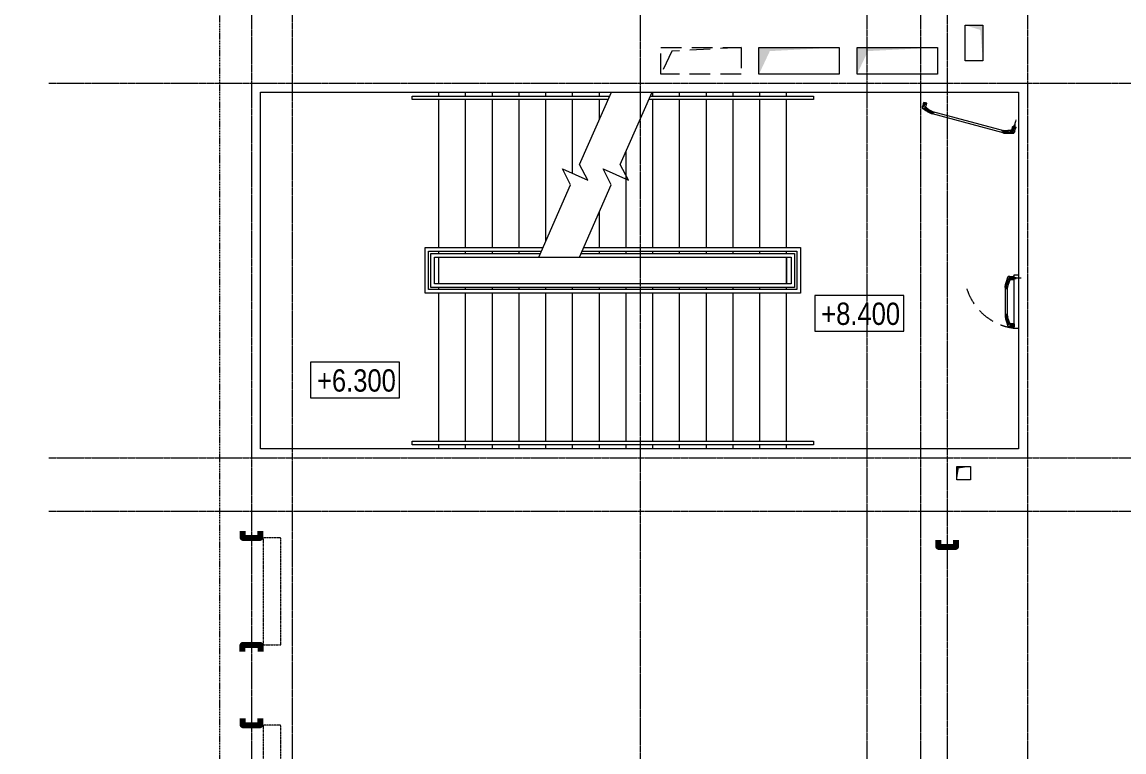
# Model space of a CAD drawing. Header units: millimetres. Extents: x -231292 to 573618, y -153144 to 564035.
# Drawn here: x -178748 to -166393, y 206795 to 214980 of the extents above; entities that cross this region are included whole.
import ezdxf
from ezdxf.enums import TextEntityAlignment as Align

# ---------------------------------------------------------------- set-up
doc = ezdxf.new("R2010")
doc.units = ezdxf.units.MM
for name, pattern in [('CENTER2', [28.575, 19.05, -3.175, 3.175, -3.175]), ('CENTERLINE', [30, 12, -1.5, 3, -1.5, 12]), ('DASHED', [19.05, 12.7, -6.35]), ('HIDDEN', [9.525, 6.35, -3.175]), ('HIDDEN2', [4.7625, 3.175, -1.5875])]:
    doc.linetypes.add(name, pattern=pattern)
doc.layers.get('0').update_dxf_attribs({"color": 250})
for name, color, linetype, lineweight in [('АР_Двери_внутренние_антипаника', 250, 'Continuous', 0), ('АР_Отметка', 7, 'Continuous', 13), ('АР_Отопительные приборы', 250, 'HIDDEN2', 0), ('АР_Ф_ЛК', 250, 'Continuous', 5), ('ВК_Шахты', 5, 'Continuous', 9), ('КМ_Фахверки', 250, 'Continuous', 80), ('ОВ_Классы', 250, 'Continuous', 0), ('ОВ_Шахты', 250, 'Continuous', 5), ('РД_Оси_100', 250, 'Continuous', 0), ('СС_Отверстия', 250, 'Continuous', 9)]:
    doc.layers.add(name, color=color, linetype=linetype, lineweight=lineweight)
doc.layers.add('АР_Делит', color=250, linetype='Continuous', lineweight=0, plot=False)
doc.styles.add('Arial_Narrow_08', font='ARIALN.TTF', dxfattribs={"width": 0.8})
doc.styles.add('style1', font='ARIALN.TTF')

# ---------------------------------------------------------------- blocks, each defined once
blk = doc.blocks.new('СОШ_2200_АР_ОСИ_М100_28.05.24')
at = {"layer": 'АР_Делит', "color": 5, "linetype": 'DASHED'}
blk.add_lwpolyline([(45245, 26755), (45245, 68320), (20455, 68320), (20455, 26755)], dxfattribs=at)
at = {"layer": 'РД_Оси_100', "linetype": 'CENTER2'}
for p, q in [((49960, -6155), (49960, 139938.679)), ((43327.994, 59100), (69455, 59100)), ((43327.994, 59100), (71363.995, 59100))]:
    blk.add_line(p, q, dxfattribs=at)
for points in [[(45530, 139938.679), (45600, 139538.679), (45600, -6163.457)], [(46060, -6163.105), (46060, 139538.679), (46130, 139938.679)], [(52500, 139938.679), (52500, -5755), (52358.276, -6155)], [(53100, 139938.679), (53100, -5755), (52949.266, -6155)], [(54300, 139938.679), (54300, -6155)], [(53400, 70753.904), (53400, -5755), (53550, -6155)], [(43327.994, 54900), (71363.995, 54900)], [(43327.994, 54300), (71363.995, 54300)]]:
    blk.add_lwpolyline(points, dxfattribs=at)
blk = doc.blocks.new('otv')
at = {"linetype": 'Continuous'}
blk.add_lwpolyline([(0, -1), (0, 0), (1, 0), (1, -1)], close=True, dxfattribs=at)
blk.add_solid([(0, -1), (0, 0), (0.135, -0.137), (1, 0)], dxfattribs=at)
blk = doc.blocks.new('Отметка_план')
at = {"color": 7}
blk.add_lwpolyline([(0, 0), (10, 0), (10, 4), (0, 4)], close=True, dxfattribs=at)
at = {"style": 'Arial_Narrow_08', "width": 0.8}
blk.add_attdef('OTMG', text='', height=2.5, dxfattribs=at).set_placement((9.06, 0.7), align=Align.RIGHT)
blk = doc.blocks.new('ЛК_4000х8500_2эт')
at = {"color": 5}
for points in [[(6300, 3915), (2100, 3915), (2100, 3955), (6600, 3955), (6600, 3915), (6300, 3915)], [(3929, 45), (2100, 45), (2100, 85), (3946, 85)], [(4401, 85), (6600, 85), (6600, 45), (4383, 45)]]:
    blk.add_lwpolyline(points, dxfattribs=at)
at = {"layer": 'АР_Делит'}
blk.add_lwpolyline([(-200, 4000), (8300, 4000), (8300, 0), (-200, 0)], close=True, dxfattribs=at)
at = {"layer": 'АР_Ф_ЛК', "color": 5}
for p, q in [((2400, 4000), (2400, 3955)), ((2700, 4000), (2700, 3955)), ((3000, 4000), (3000, 3955)), ((3300, 4000), (3300, 3955)), ((3600, 4000), (3600, 3955)), ((3900, 4000), (3900, 3955)), ((4200, 4000), (4200, 3955)), ((4500, 4000), (4500, 3955)), ((4800, 4000), (4800, 3955)), ((5100, 4000), (5100, 3955)), ((5400, 4000), (5400, 3955)), ((5700, 4000), (5700, 3955)), ((6000, 4000), (6000, 3955)), ((6300, 4000), (6300, 3955)), ((2400, 3915), (2400, 2255)), ((2700, 3915), (2700, 2255)), ((3000, 3915), (3000, 2255)), ((3300, 3915), (3300, 2255)), ((3600, 3915), (3600, 2255)), ((3900, 3915), (3900, 2255)), ((4200, 3915), (4200, 2255)), ((4500, 3915), (4500, 2255)), ((4800, 3915), (4800, 2255)), ((5100, 3915), (5100, 2255)), ((5400, 3915), (5400, 2255)), ((5700, 3915), (5700, 2255)), ((6000, 3915), (6000, 2255)), ((6300, 3915), (6300, 2255)), ((2400, 2215), (2400, 2190)), ((2400, 2150), (2400, 1850)), ((2700, 2215), (2700, 2190)), ((3000, 2215), (3000, 2190)), ((3300, 2215), (3300, 2190)), ((3600, 2215), (3600, 2190)), ((3900, 2215), (3900, 2190)), ((4200, 2215), (4200, 2190)), ((4500, 2215), (4500, 2190)), ((4800, 2215), (4800, 2190)), ((5100, 2215), (5100, 2190)), ((5400, 2215), (5400, 2190)), ((5700, 2215), (5700, 2190)), ((6000, 2215), (6000, 2190)), ((6300, 2215), (6300, 2190)), ((6300, 2150), (6300, 1850)), ((2400, 1810), (2400, 1785)), ((2400, 1745), (2400, 85)), ((2700, 1810), (2700, 1785)), ((2700, 1745), (2700, 85)), ((3000, 1810), (3000, 1785)), ((3000, 1745), (3000, 85)), ((3300, 1810), (3300, 1785)), ((3300, 1745), (3300, 85)), ((3600, 1810), (3600, 1785)), ((3600, 1745), (3600, 85)), ((3900, 1810), (3900, 1785)), ((3900, 1745), (3900, 85)), ((4200, 1810), (4200, 1785)), ((4200, 1745), (4200, 661)), ((4500, 1810), (4500, 1785)), ((4500, 1745), (4500, 1341)), ((5400, 1810), (5400, 1785)), ((5400, 1745), (5400, 85)), ((5700, 1810), (5700, 1785)), ((5700, 1745), (5700, 85)), ((6000, 1810), (6000, 1785)), ((6000, 1745), (6000, 85)), ((6300, 1810), (6300, 1785)), ((6300, 1745), (6300, 85)), ((5100, 1671), (5100, 85)), ((4800, 912), (4800, 85)), ((4500, 309), (4500, 85)), ((2400, 45), (2400, 0)), ((2700, 45), (2700, 0)), ((3000, 45), (3000, 0)), ((3300, 45), (3300, 0)), ((3600, 45), (3600, 0)), ((3900, 45), (3900, 0)), ((4500, 45), (4500, 0)), ((4800, 45), (4800, 0)), ((5100, 45), (5100, 0)), ((5400, 45), (5400, 0)), ((5700, 45), (5700, 0)), ((6000, 45), (6000, 0)), ((6300, 45), (6300, 0))]:
    blk.add_line(p, q, dxfattribs=at)
at = {"layer": 'АР_Ф_ЛК'}
for points in [[(6300, 3085, 0, 150, 0), (5834, 3085, 0, 0, 0), (2400, 3085, 0, 0, 0)], [(2400, 915, 0, 150, 0), (2866, 915, 0, 0, 0), (4200, 915, 0, 0, 0)], [(4922, 915, 0, 150, 0), (5388, 915, 0, 0, 0), (6300, 915, 0, 0, 0)]]:
    blk.add_lwpolyline(points, format="xyseb", dxfattribs=at)
at = {"layer": 'АР_Ф_ЛК', "color": 5}
for points in [[(4678, 1745), (2245, 1745), (2245, 2255), (6455, 2255), (6455, 1745), (5133, 1745)], [(4696, 1785), (2285, 1785), (2285, 2215), (6415, 2215), (6415, 1785), (5150, 1785)], [(4707, 1810), (2310, 1810), (2310, 2190), (6390, 2190), (6390, 1810), (5161, 1810)]]:
    blk.add_lwpolyline(points, dxfattribs=at)
for points in [[(2350, 2150), (6350, 2150), (6350, 1850), (2350, 1850)], [(2400, 2150), (6300, 2150), (6300, 1850), (2400, 1850)]]:
    blk.add_lwpolyline(points, close=True, dxfattribs=at)
at = {"layer": 'АР_Ф_ЛК', "lineweight": 0}
for points in [[(4724, 1850), (4367, 1039), (4459, 862), (4173, 988), (4266, 811), (3909, 0)], [(5179, 1850), (4822, 1039), (4914, 862), (4628, 988), (4721, 811), (4364, 0)]]:
    blk.add_lwpolyline(points, dxfattribs=at)
blk = doc.blocks.new('otv пунктир')
at = {"linetype": 'HIDDEN', "ltscale": 0.07}
blk.add_lwpolyline([(0, 0), (0, 1), (1, 1), (1, 0)], close=True, dxfattribs=at)
blk.add_lwpolyline([(0, 1), (0.135, 0.137), (1, 0)], dxfattribs=at)
blk = doc.blocks.new('Ф_пеноблок 200')
at = {"layer": 'КМ_Фахверки'}
blk.add_lwpolyline([(0, -75), (0, 0), (200, 0), (200, -75)], dxfattribs=at)
blk = doc.blocks.new('UUNEW01NEW00')
at = {"layer": 'АР_Двери_внутренние_антипаника', "color": 1, "linetype": 'Continuous'}
for p, q in [((-9.3, 0.2), (-14.4, -1.5)), ((-9.2, 0.8), (-9.3, 0.2)), ((-9.3, -0.1), (-9.3, 0.2)), ((-9.2, 0.2), (-9.3, 0.2)), ((-9.1, 1), (-9.2, 0.8)), ((-8.9, 0.5), (-9.2, 0.2)), ((-9.1, 19.3), (-8.9, 19.4)), ((-9.1, 19.3), (-9, 18.8)), ((-9, 1.2), (-9.1, 1)), ((-9, 18.8), (-8.8, 18.6)), ((-8.8, 1.3), (-9, 1.2)), ((-8.9, 19.4), (-8.5, 19.5)), ((-8.7, 0.8), (-8.9, 0.5)), ((-8.8, 18.6), (-8.6, 18.4)), ((-8.6, 0.9), (-8.7, 0.8)), ((-8.6, 18.4), (-8.4, 18.2)), ((-8.6, 1), (-8.6, 0.9)), ((-8.5, 1), (-8.6, 1)), ((-8.5, 19.5), (-8.2, 19.5)), ((-8.4, 0.8), (-8.5, 1.5)), ((-8.4, 1.3), (-8.5, 1)), ((-8.4, 18.2), (-8.1, 18.1)), ((-8.4, 1.4), (-8.4, 0.4)), ((-8.3, 0.5), (-8.4, 0.8)), ((-8.4, 0.4), (-8.4, -0.4)), ((-8.4, 0.4), (-8.3, 0.4)), ((-8.1, 0.2), (-8.3, 0.5)), ((-8.2, 19.5), (-7.8, 19.6)), ((-8.1, 18.1), (-7.6, 18)), ((-7.8, 0.1), (-8.1, 0.2)), ((-7.8, 19.6), (-7.5, 19.6)), ((-7.4, 0), (-7.8, 0.1)), ((-7.5, 18.3), (-7.6, 18.2)), ((-7.6, 18.2), (-7.6, 18)), ((-7.6, 18), (-7.6, 16.2)), ((-7.6, 16.2), (-7.6, 14.1)), ((-7.6, 14.1), (-7.6, 12.2)), ((-7.6, 12.2), (-7.6, 9.8)), ((-7.6, 9.8), (-7.6, 7.8)), ((-7.6, 7.8), (-7.6, 6.2)), ((-7.6, 6.2), (-7.6, 4.7)), ((-7.6, 4.7), (-7.5, 3.2)), ((-7.5, 19.6), (-7.1, 19.6)), ((-7.4, 18.3), (-7.5, 18.3)), ((-7.5, 3.2), (-7.5, 1.6)), ((-7.5, 1.6), (-7.4, 0)), ((-7.5, 0), (-7.5, 0)), ((-7.5, 0), (-7.3, 0)), ((-7.3, 18.3), (-7.4, 18.3)), ((-7.4, 0), (7.4, 0)), ((-7.2, 18.3), (-7.3, 18.3)), ((-7.3, 0), (7.3, 0)), ((-7.1, 18.3), (-7.2, 18.3)), ((-7.1, 24), (-7.1, 19.6)), ((-7.1, 19.6), (7.1, 19.6)), ((-7.1, 19.6), (-7.1, 18.3)), ((7.1, 18.3), (-7.1, 18.3)), ((-3.5, 16), (-4.6, 16.4)), ((-4.6, 16.4), (-4.6, 16.3)), ((-3.5, 15.9), (-4.6, 16.3)), ((-4.6, 16.3), (-3.8, 14.8)), ((-3.8, 14.8), (-3.3, 14.8)), ((-3, 14.7), (-3.8, 14.7)), ((-3.8, 14.7), (-3.8, 14.6)), ((-3, 14.6), (-3.8, 14.6)), ((-3.8, 14.6), (-3.8, 13.7)), ((-3.8, 13.7), (-3, 13.7)), ((-3.3, 14.8), (-3.6, 15.5)), ((-3.6, 15.5), (-2.7, 15.3)), ((-3.3, 14.9), (-3.6, 15.5)), ((-2.3, 15.7), (-3.5, 16)), ((-2.3, 15.6), (-3.5, 15.9)), ((-3.1, 14.4), (-3.4, 14.4)), ((-3.4, 14.4), (-3.4, 13.9)), ((-3.4, 14), (-3.1, 14)), ((-3.4, 13.9), (-3.1, 13.9)), ((-3.3, 14.9), (-3.3, 14.8)), ((-3, 14.4), (-3.1, 14.4)), ((-3.1, 14), (-3.1, 13.9)), ((-3.1, 14), (-3, 14)), ((-3.1, 13.9), (-3, 13.9)), ((-3, 14.7), (-3, 14.6)), ((-2.9, 14.7), (-3, 14.7)), ((-2.9, 14.6), (-3, 14.6)), ((-2.9, 14.4), (-3, 14.4)), ((-3, 14.4), (-3, 14.4)), ((-3, 14.4), (-3, 14.4)), ((-3, 14), (-3, 14)), ((-3, 14), (-3, 14)), ((-3, 14), (-2.9, 14)), ((-3, 13.9), (-3, 13.9)), ((-3, 13.9), (-3, 13.9)), ((-3, 13.9), (-2.9, 13.9)), ((-3, 13.7), (-2.9, 13.7)), ((-2.8, 14.7), (-2.9, 14.7)), ((-2.9, 14.7), (-2.9, 14.7)), ((-2.8, 14.5), (-2.9, 14.6)), ((-2.9, 14.6), (-2.9, 14.6)), ((-2.9, 14.3), (-2.9, 14.4)), ((-2.9, 14.3), (-2.9, 14.3)), ((-2.9, 14.3), (-2.9, 14.3)), ((-2.9, 14.3), (-2.9, 14.3)), ((-2.9, 14), (-2.9, 14.3)), ((-2.9, 14.1), (-2.9, 14)), ((-2.9, 14), (-2.9, 14.1)), ((-2.9, 14.1), (-2.9, 14.1)), ((-2.9, 14.1), (-2.9, 14.1)), ((-2.9, 14.1), (-2.9, 14.1)), ((-2.9, 14), (-2.9, 14)), ((-2.9, 13.9), (-2.9, 14)), ((-2.9, 14), (-2.9, 14)), ((-2.9, 14), (-2.9, 14)), ((-2.9, 13.9), (-2.9, 13.9)), ((-2.9, 13.9), (-2.9, 13.9)), ((-2.9, 13.7), (-2.8, 13.7)), ((-2.7, 14.6), (-2.8, 14.7)), ((-2.7, 14.5), (-2.8, 14.5)), ((-2.8, 13.7), (-2.8, 13.8)), ((-2.8, 13.8), (-2.7, 13.8)), ((-2.7, 15.3), (-1.7, 15.1)), ((-2.6, 14.6), (-2.7, 14.6)), ((-2.6, 14.5), (-2.7, 14.5)), ((-2.7, 13.8), (-2.6, 13.8)), ((-2.6, 14.5), (-2.6, 14.6)), ((-2.6, 14.6), (-2.6, 14.6)), ((-2.6, 14.4), (-2.6, 14.5)), ((-2.5, 14.5), (-2.6, 14.5)), ((-2.5, 14.4), (-2.6, 14.4)), ((-2.6, 14.4), (-2.6, 14.4)), ((-2.6, 13.8), (-2.6, 13.9)), ((-2.6, 13.9), (-2.5, 13.9)), ((-2.5, 14.4), (-2.5, 14.5)), ((-2.5, 14.4), (-2.5, 14.3)), ((-2.5, 14.3), (-2.5, 14.4)), ((-2.5, 14), (-2.5, 14.3)), ((-2.5, 13.9), (-2.5, 14)), ((-1, 15.5), (-2.3, 15.7)), ((-1, 15.4), (-2.3, 15.6)), ((-2.2, 14.5), (-2.3, 14.5)), ((-2.3, 14.5), (-2.3, 14.4)), ((-2.3, 14.4), (-2.3, 14.3)), ((-2.2, 14.4), (-2.3, 14.4)), ((-2.3, 14.4), (-2.3, 14.3)), ((-2.3, 14.3), (-2.3, 14)), ((-2.3, 14), (-2.3, 13.9)), ((-2.3, 13.9), (-2.3, 13.9)), ((-2.3, 13.9), (-2.2, 13.8)), ((-2.1, 14.6), (-2.2, 14.6)), ((-2.2, 14.6), (-2.2, 14.5)), ((-2.1, 14.5), (-2.2, 14.5)), ((-2.2, 14.5), (-2.2, 14.4)), ((-2.2, 13.8), (-2.2, 13.8)), ((-2.2, 13.8), (-2.1, 13.8)), ((-2, 14.7), (-2.1, 14.6)), ((-2, 14.6), (-2.1, 14.5)), ((-2.1, 14.6), (-2.1, 14.6)), ((-2.1, 14.5), (-2.1, 14.5)), ((-2.1, 13.8), (-2, 13.7)), ((-1.9, 14.7), (-2, 14.7)), ((-1.9, 14.6), (-2, 14.6)), ((-2, 13.7), (-2, 13.7)), ((-2, 13.7), (-1.9, 13.7)), ((-1.8, 14.7), (-1.9, 14.7)), ((-1.8, 14.6), (-1.9, 14.6)), ((-1.8, 14.4), (-1.9, 14.4)), ((-1.9, 14.4), (-1.9, 14.3)), ((-1.9, 14.3), (-1.9, 14)), ((-1.9, 14.3), (-1.9, 14.3)), ((-1.9, 14.3), (-1.9, 14.3)), ((-1.9, 14.3), (-1.9, 14.3)), ((-1.9, 14.1), (-1.9, 14.1)), ((-1.9, 14.1), (-1.9, 14.1)), ((-1.9, 14.1), (-1.9, 14.1)), ((-1.9, 14.1), (-1.8, 14)), ((-1.9, 14), (-1.9, 14)), ((-1.9, 14), (-1.9, 14)), ((-1.9, 14), (-1.9, 13.9)), ((-1.9, 13.9), (-1.8, 13.9)), ((-1.9, 13.7), (-1.8, 13.7)), ((-1.8, 14.7), (-1.8, 14.6)), ((-1.5, 14.7), (-1.8, 14.7)), ((-1.5, 14.6), (-1.8, 14.6)), ((-1.7, 14.4), (-1.8, 14.4)), ((-1.8, 14.4), (-1.8, 14.4)), ((-1.8, 14.4), (-1.8, 14.4)), ((-1.8, 14), (-1.8, 14)), ((-1.8, 14), (-1.8, 14)), ((-1.8, 14), (-1.7, 14)), ((-1.8, 13.9), (-1.8, 13.9)), ((-1.8, 13.9), (-1.8, 13.9)), ((-1.8, 13.9), (-1.7, 13.9)), ((-1.8, 13.7), (-1.5, 13.7)), ((-1.7, 15.1), (-0.7, 15)), ((-1.7, 14.4), (-1.7, 14.4)), ((-1.6, 14.4), (-1.7, 14.4)), ((-1.7, 14), (-1.7, 13.9)), ((-1.7, 14), (-1.7, 14)), ((-1.7, 14), (-1.6, 14)), ((-1.7, 13.9), (-1.6, 13.9)), ((-1.7, 13.9), (-1.7, 13.9)), ((-1.5, 14.4), (-1.6, 14.4)), ((-1.6, 14.4), (-1.6, 14.4)), ((-1.6, 14), (-1.6, 13.9)), ((-1.6, 14), (-1.6, 14)), ((-1.6, 14), (-1.5, 14)), ((-1.6, 13.9), (-1.6, 13.9)), ((-1.6, 13.9), (-1.5, 13.9)), ((-1.5, 14.7), (-1.5, 14.6)), ((-1.4, 14.7), (-1.5, 14.7)), ((-1.4, 14.6), (-1.5, 14.6)), ((-1.4, 14.3), (-1.5, 14.4)), ((-1.5, 14.4), (-1.5, 14.4)), ((-1.5, 14.4), (-1.5, 14.4)), ((-1.5, 14), (-1.4, 14.1)), ((-1.5, 14), (-1.5, 14)), ((-1.5, 14), (-1.5, 14)), ((-1.5, 14), (-1.5, 14)), ((-1.5, 13.9), (-1.5, 13.9)), ((-1.5, 13.9), (-1.5, 13.9)), ((-1.5, 13.9), (-1.5, 13.9)), ((-1.5, 13.9), (-1.4, 13.9)), ((-1.5, 13.7), (-1.4, 13.7)), ((-1.3, 14.7), (-1.4, 14.7)), ((-1.3, 14.6), (-1.4, 14.6)), ((-1.4, 14.3), (-1.4, 14.3)), ((-1.4, 14.3), (-1.4, 14.3)), ((-1.4, 14.3), (-1.4, 14.3)), ((-1.4, 14), (-1.4, 14.3)), ((-1.4, 14.1), (-1.4, 14)), ((-1.4, 14.1), (-1.4, 14.1)), ((-1.4, 14.1), (-1.4, 14.1)), ((-1.4, 14.1), (-1.4, 14.1)), ((-1.4, 13.9), (-1.4, 14)), ((-1.4, 14), (-1.4, 14)), ((-1.4, 14), (-1.4, 14)), ((-1.4, 13.7), (-1.3, 13.7)), ((-1.2, 14.6), (-1.3, 14.7)), ((-1.3, 14.7), (-1.3, 14.7)), ((-1.3, 14.5), (-1.3, 14.6)), ((-1.2, 14.5), (-1.3, 14.5)), ((-1.3, 13.7), (-1.2, 13.8)), ((-1.1, 14.6), (-1.2, 14.6)), ((-1.1, 14.5), (-1.2, 14.5)), ((-1.2, 13.8), (-1.2, 13.8)), ((-1.2, 13.8), (-1.1, 13.8)), ((-1.1, 14.5), (-1.1, 14.6)), ((-1.1, 14.6), (-1.1, 14.6)), ((-1.1, 14.4), (-1.1, 14.5)), ((-1, 14.5), (-1.1, 14.5)), ((-1, 14.4), (-1.1, 14.4)), ((-1.1, 14.4), (-1.1, 14.4)), ((-1.1, 13.8), (-1.1, 13.9)), ((-1.1, 13.9), (-1, 13.9)), ((0, 16.5), (-1, 15.5)), ((0, 16.4), (-1, 15.4)), ((-1, 15.5), (-1, 15.4)), ((-1, 14.4), (-1, 14.5)), ((-1, 14.3), (-1, 14.4)), ((-1, 14.4), (-1, 14.3)), ((-1, 14), (-1, 14.3)), ((-1, 13.9), (-1, 14)), ((0, 14.7), (-0.8, 14.7)), ((-0.8, 14.7), (-0.8, 14.6)), ((0, 14.6), (-0.8, 14.6)), ((-0.8, 14.6), (-0.8, 13.7)), ((-0.8, 13.7), (-0.4, 13.7)), ((-0.7, 15), (0, 15.7)), ((-0.1, 14.4), (-0.4, 14.4)), ((-0.4, 14.4), (-0.4, 14.2)), ((-0.4, 14.3), (-0.1, 14.3)), ((-0.4, 14.2), (-0.1, 14.2)), ((-0.4, 14.1), (-0.2, 14.1)), ((-0.4, 13.7), (-0.4, 14.1)), ((-0.2, 14.1), (0, 13.7)), ((0, 14.4), (-0.1, 14.4)), ((-0.1, 14.4), (-0.1, 14.4)), ((-0.1, 14.4), (-0.1, 14.4)), ((-0.1, 14.3), (-0.1, 14.2)), ((-0.1, 14.3), (-0.1, 14.3)), ((-0.1, 14.3), (-0.1, 14.3)), ((-0.1, 14.3), (0, 14.3)), ((-0.1, 14.2), (-0.1, 14.2)), ((-0.1, 14.2), (-0.1, 14.2)), ((-0.1, 14.2), (0, 14.2)), ((0, 16.5), (0, 16.4)), ((1, 15.5), (0, 16.5)), ((1, 15.4), (0, 16.4)), ((0, 15.7), (0.7, 15)), ((0, 14.7), (0, 14.6)), ((0.1, 14.7), (0, 14.7)), ((0.1, 14.6), (0, 14.6)), ((0, 14.3), (0, 14.4)), ((0, 14.4), (0, 14.4)), ((0, 14.3), (0, 14.4)), ((0, 14.4), (0, 14.4)), ((0, 14.4), (0, 14.4)), ((0, 14.4), (0, 14.4)), ((0, 14.4), (0, 14.4)), ((0, 14.3), (0, 14.3)), ((0, 14.3), (0, 14.3)), ((0, 14.3), (0, 14.3)), ((0, 14.2), (0, 14.3)), ((0, 14.3), (0, 14.3)), ((0, 14.3), (0, 14.3)), ((0, 14.3), (0, 14.3)), ((0, 14.2), (0, 14.2)), ((0, 14.2), (0, 14.2)), ((0, 13.7), (0.5, 13.7)), ((0.2, 14.7), (0.1, 14.7)), ((0.2, 14.6), (0.1, 14.6)), ((0.3, 14.6), (0.2, 14.7)), ((0.2, 14.7), (0.2, 14.7)), ((0.2, 14.5), (0.2, 14.6)), ((0.3, 14.5), (0.2, 14.5)), ((0.5, 13.7), (0.2, 14.1)), ((0.2, 14.1), (0.3, 14.1)), ((0.4, 14.6), (0.3, 14.6)), ((0.4, 14.5), (0.3, 14.5)), ((0.3, 14.1), (0.4, 14.2)), ((0.3, 14.1), (0.3, 14.1)), ((0.5, 13.8), (0.3, 14.1)), ((0.4, 14.5), (0.4, 14.6)), ((0.4, 14.6), (0.4, 14.6)), ((0.4, 14.4), (0.4, 14.5)), ((0.4, 14.4), (0.4, 14.5)), ((0.4, 14.5), (0.4, 14.5)), ((0.4, 14.3), (0.4, 14.4)), ((0.4, 14.4), (0.4, 14.4)), ((0.4, 14.4), (0.4, 14.4)), ((0.4, 14.2), (0.4, 14.3)), ((0.4, 14.3), (0.4, 14.3)), ((0.4, 14.2), (0.4, 14.2)), ((0.5, 13.8), (0.5, 13.7)), ((0.7, 15), (1.7, 15.1)), ((0.7, 14.7), (0.7, 14.6)), ((1.4, 14.7), (0.7, 14.7)), ((1.4, 14.6), (0.7, 14.6)), ((0.7, 14.6), (0.7, 13.7)), ((0.7, 13.7), (1.1, 13.7)), ((2.3, 15.7), (1, 15.5)), ((2.3, 15.6), (1, 15.4)), ((1, 15.5), (1, 15.4)), ((1.1, 13.7), (1.1, 14.3)), ((1.1, 14.3), (1.2, 14.3)), ((1.2, 14.3), (1.5, 13.7)), ((1.4, 14.7), (1.4, 14.6)), ((1.6, 14.2), (1.4, 14.7)), ((1.6, 14.1), (1.4, 14.6)), ((1.5, 13.7), (1.8, 13.7)), ((1.6, 14.2), (1.6, 14.1)), ((1.7, 14.2), (1.6, 14.2)), ((1.7, 14.1), (1.6, 14.1)), ((1.7, 15.1), (2.7, 15.3)), ((1.9, 14.7), (1.7, 14.2)), ((1.9, 14.6), (1.7, 14.1)), ((1.7, 14.2), (1.7, 14.1)), ((1.8, 13.7), (2, 14.3)), ((1.9, 14.7), (1.9, 14.6)), ((2.5, 14.7), (1.9, 14.7)), ((2.5, 14.6), (1.9, 14.6)), ((2, 14.3), (2.2, 14.3)), ((2.2, 14.3), (2.2, 13.7)), ((2.2, 13.7), (2.5, 13.7)), ((3.5, 16), (2.3, 15.7)), ((3.5, 15.9), (2.3, 15.6)), ((2.5, 14.7), (2.5, 14.6)), ((2.5, 13.7), (2.5, 14.6)), ((2.7, 15.3), (3.6, 15.5)), ((3.1, 14.7), (2.7, 13.8)), ((3.1, 14.6), (2.7, 13.7)), ((2.7, 13.8), (2.7, 13.7)), ((2.7, 13.7), (3.2, 13.7)), ((3.1, 14.7), (3.1, 14.6)), ((3.9, 14.7), (3.1, 14.7)), ((3.9, 14.6), (3.1, 14.6)), ((3.2, 13.7), (3.2, 13.9)), ((3.2, 13.9), (3.8, 13.9)), ((3.6, 15.5), (3.3, 14.8)), ((3.6, 15.5), (3.3, 14.9)), ((3.3, 14.9), (3.3, 14.8)), ((3.3, 14.8), (3.8, 14.8)), ((3.4, 14.3), (3.3, 14)), ((3.3, 14.1), (3.7, 14.1)), ((3.3, 14), (3.7, 14)), ((3.6, 14.3), (3.4, 14.3)), ((4.6, 16.4), (3.5, 16)), ((4.6, 16.3), (3.5, 15.9)), ((3.7, 14), (3.6, 14.3)), ((3.8, 14.8), (4.6, 16.3)), ((3.8, 13.9), (3.8, 13.7)), ((3.8, 13.7), (4.2, 13.7)), ((3.9, 14.7), (3.9, 14.6)), ((4.2, 13.8), (3.9, 14.7)), ((4.2, 13.7), (3.9, 14.6)), ((4.2, 13.8), (4.2, 13.7)), ((4.6, 16.4), (4.6, 16.3)), ((6.7, -9.4), (7.3, 0)), ((7.1, 19.6), (7.1, 24)), ((7.1, 19.6), (7.1, 18.3)), ((7.1, 19.6), (7.5, 19.6)), ((7.2, 18.3), (7.1, 18.3)), ((7.3, 18.3), (7.2, 18.3)), ((7.5, 18.3), (7.3, 18.3)), ((7.4, 0), (7.5, 2)), ((7.8, 0.1), (7.4, 0)), ((7.5, 19.6), (7.8, 19.6)), ((7.6, 18.2), (7.5, 18.3)), ((7.5, 2), (7.6, 4)), ((7.6, 18), (7.6, 18.2)), ((7.6, 18), (8.1, 18.1)), ((7.6, 16.2), (7.6, 18)), ((7.6, 14.2), (7.6, 16.2)), ((7.6, 12.3), (7.6, 14.2)), ((7.6, 9.9), (7.6, 12.3)), ((7.6, 8), (7.6, 9.9)), ((7.6, 5.9), (7.6, 8)), ((7.6, 4), (7.6, 5.9)), ((7.8, 19.6), (8.2, 19.5)), ((8.1, 0.2), (7.8, 0.1)), ((8.1, 18.1), (8.4, 18.2)), ((8.3, 0.5), (8.1, 0.2)), ((8.2, 19.5), (8.5, 19.5)), ((8.4, 0.8), (8.3, 0.5)), ((8.4, 18.2), (8.6, 18.4)), ((8.5, 19.5), (8.9, 19.4)), ((8.6, 18.4), (8.8, 18.6)), ((8.8, 18.6), (9, 18.8)), ((8.9, 19.4), (9.1, 19.3)), ((9, 18.8), (9.1, 19.3)), ((-52.5, -11.9), (-52.5, -19.8)), ((-52.5, -19.8), (-52.5, -25.1)), ((-52.5, -25.1), (-47.5, -25.1)), ((-47.5, -11.9), (-47.5, -19.8)), ((-47.5, -11.9), (-47.5, -11.9)), ((-47.5, -19.8), (-46, -19.6)), ((-45.9, -19.8), (-47.5, -19.8)), ((-47.5, -19.8), (-47.5, -25.1)), ((-46, -19.6), (-44.5, -19.2)), ((-44.3, -19.8), (-45.9, -19.8)), ((-43.1, -11.4), (-44.5, -11.6)), ((-44.5, -19.2), (-42.9, -18.5)), ((-42.5, -19.7), (-44.3, -19.8)), ((-41.6, -11.2), (-43.1, -11.4)), ((-42.9, -18.5), (-41.3, -17.7)), ((-40.6, -19.6), (-42.5, -19.7)), ((-39.3, -10.7), (-41.6, -11.2)), ((-41.3, -17.7), (-39, -16.7)), ((-37.8, -19.2), (-40.6, -19.6)), ((-36.7, -9.9), (-39.3, -10.7)), ((-39, -16.7), (-36.4, -15.7)), ((-34.9, -18.5), (-37.8, -19.2)), ((-33.8, -8.9), (-36.7, -9.9)), ((-36.4, -15.7), (-33.5, -14.5)), ((-31.9, -17.6), (-34.9, -18.5)), ((-30.7, -7.7), (-33.8, -8.9)), ((-33.5, -14.5), (-30.3, -13.4)), ((-28.7, -16.6), (-31.9, -17.6)), ((-27.2, -6.3), (-30.7, -7.7)), ((-30.3, -13.4), (-26.8, -12.1)), ((-25.2, -15.3), (-28.7, -16.6)), ((-23.3, -4.8), (-27.2, -6.3)), ((-26.8, -12.1), (-22.9, -10.9)), ((-21.4, -13.9), (-25.2, -15.3)), ((-19.1, -3.2), (-23.3, -4.8)), ((-22.9, -10.9), (-18.7, -9.6)), ((-17.3, -12.4), (-21.4, -13.9)), ((-14.4, -1.5), (-19.1, -3.2)), ((-18.7, -9.6), (-14, -8.2)), ((-12.8, -10.8), (-17.3, -12.4)), ((-14, -8.2), (-8.8, -6.6)), ((-7.8, -9.1), (-12.8, -10.8)), ((-9, -3.8), (-9.3, -0.1)), ((-8.8, -6.6), (-9, -3.8)), ((-8.8, -6.6), (-8.8, -6.6)), ((-8.8, -7.3), (-8.8, -6.6)), ((-8.8, -6.6), (-8.7, -6.6)), ((-8.5, -8.1), (-8.8, -7.3)), ((-8.7, -6.6), (-8.6, -6.6)), ((-8.6, -6.6), (-8.4, -6.7)), ((-8.2, -8.7), (-8.5, -8.1)), ((-8.4, -0.4), (-8.3, -0.9)), ((-8.4, -6.7), (-8.1, -6.7)), ((-8.3, -0.9), (-8.3, -1.1)), ((-8.3, -1.1), (-8.3, -1.1)), ((-8.3, -1.2), (-8.2, -1.2)), ((-8.2, -1.2), (-8.2, -1.2)), ((-8.2, -1.2), (-8.2, -1.5)), ((-8.2, -1.5), (-8.2, -1.5)), ((-7.8, -9.1), (-8.2, -8.7)), ((-8.1, -6.7), (-8, -6.6)), ((-8, -7.1), (-8.1, -6.7)), ((-8.1, -6.7), (-8.1, -6.7)), ((-8, -6.6), (-8, -6.6)), ((-8, -6.6), (-7.9, -6.6)), ((-7.6, -7.6), (-8, -7.1)), ((-7.8, -6.9), (-7.9, -6.6)), ((-7.9, -6.6), (-7.9, -6.7)), ((-7.9, -6.7), (-7.9, -6.6)), ((-7.5, -7.2), (-7.8, -6.9)), ((-7.4, -8.9), (-7.8, -9.1)), ((-7.2, -8), (-7.6, -7.6)), ((-7.2, -7.4), (-7.5, -7.2)), ((-7.1, -8.7), (-7.4, -8.9)), ((-7.3, 0), (-7.2, -1.7)), ((-7.2, -1.7), (-7.2, -3.1)), ((-7.2, -3.1), (-7.1, -4.5)), ((-6.9, -7.4), (-7.2, -7.4)), ((-6.7, -8.2), (-7.2, -8)), ((-7.1, -4.5), (-7, -6)), ((-6.7, -8.2), (-7.1, -8.7)), ((-7, -6), (-6.9, -7.4)), ((-6.9, -7.4), (-6.8, -7.5)), ((-6.8, -7.5), (-6.8, -7.5)), ((-6.8, -7.5), (-6.8, -7.6)), ((-6.8, -7.6), (-6.8, -7.6)), ((-6.8, -7.6), (-6.8, -7.6)), ((-6.8, -7.6), (-6.8, -7.6)), ((-6.8, -7.6), (-6.8, -7.6)), ((-6.8, -7.6), (-6.8, -7.6)), ((-6.8, -7.6), (-6.8, -7.6)), ((-6.8, -7.6), (-6.8, -7.6)), ((-6.8, -7.6), (-6.8, -7.6)), ((-6.8, -7.6), (-6.8, -7.6)), ((-6.8, -7.6), (-6.8, -7.6)), ((-6.8, -7.6), (-6.8, -7.6)), ((-6.8, -7.6), (-6.8, -7.6)), ((-6.8, -7.6), (-6.8, -7.6)), ((-6.8, -7.6), (-6.7, -7.8)), ((-6.7, -7.8), (-6.6, -8)), ((-6.6, -8), (-6.7, -8.1)), ((-6.7, -8.1), (-6.7, -8.2)), ((-6.7, -8.2), (5.6, -10.6)), ((5.6, -10.6), (6.3, -10)), ((5.6, -10.6), (6, -10.6)), ((6, -10.6), (6.3, -10.5)), ((6.3, -10), (6.6, -9.7)), ((6.3, -10.5), (6.4, -10.5)), ((6.6, -9.7), (6.7, -9.4)), ((6.7, -9.4), (7.1, -9.3)), ((7.1, -9.3), (7.4, -9.1)), ((7.4, -9.1), (7.6, -8.9)), ((8.3, -0.4), (8.3, -0.3))]:
    blk.add_line(p, q, dxfattribs=at)
at = {"layer": 'АР_Двери_внутренние_антипаника', "color": 40, "linetype": 'Continuous'}
for p, q in [((-8.8, 1.3), (-13.2, -0.1)), ((-9.1, 24), (9.1, 24)), ((-9.1, 19.3), (-9.1, 24)), ((-9, 18.2), (-9.1, 19.3)), ((-9, 17.1), (-9, 18.2)), ((-8.5, 1.5), (-9, 17.1)), ((-8.5, 1.5), (-8.8, 1.3)), ((8.3, 0.5), (8, -3.9)), ((9.1, 24), (9.1, 19.3)), ((-53, -19.5), (-53, -12.4)), ((-53, -24.6), (-53, -19.5)), ((-47.5, -11.9), (-52.5, -11.9)), ((-52.5, -25.1), (-47.5, -25.1)), ((-47.5, -11.9), (-46.3, -11.8)), ((-47.5, -25.1), (-45.1, -25)), ((-45.1, -11.7), (-46.3, -11.8)), ((-44.4, -11.5), (-45.1, -11.7)), ((-45.1, -25), (-44.1, -24.9)), ((-42.2, -11), (-44.4, -11.6)), ((-44.1, -24.9), (-43.6, -24.9)), ((-43.6, -24.9), (-43, -24.8)), ((-43, -24.8), (-42.4, -24.8)), ((-42.4, -24.8), (-41.8, -24.7)), ((-40, -10.4), (-42.2, -11)), ((-41.8, -24.7), (-41.1, -24.6)), ((-41.1, -24.6), (-39.3, -24.3)), ((-38, -9.7), (-40, -10.4)), ((-39.3, -24.3), (-37.6, -23.9)), ((-36.1, -9), (-38, -9.7)), ((-37.6, -23.9), (-36.2, -23.6)), ((-36.2, -23.6), (-35.1, -23.3)), ((-34.2, -8.3), (-36.1, -9)), ((-35.1, -23.3), (-34.2, -23.1)), ((-32.1, -7.5), (-34.2, -8.3)), ((-34.2, -23.1), (-33.1, -22.8)), ((-33.1, -22.8), (-31.7, -22.5)), ((-30.3, -6.7), (-32.1, -7.5)), ((-31.7, -22.5), (-30.1, -22)), ((-28.2, -5.9), (-30.3, -6.7)), ((-30.1, -22), (-28.2, -21.5)), ((-25.9, -4.9), (-28.2, -5.9)), ((-28.2, -21.5), (-26, -20.8)), ((-26, -20.8), (-23.3, -20)), ((-23.3, -3.9), (-25.9, -4.9)), ((-20.4, -2.7), (-23.3, -3.9)), ((-23.3, -20), (-20.2, -19.1)), ((-17, -1.5), (-20.4, -2.7)), ((-20.2, -19.1), (-17.7, -18.3)), ((-17.7, -18.3), (-14.9, -17.4)), ((-13.2, -0.1), (-17, -1.5)), ((-14.9, -17.4), (-11.8, -16.4)), ((-11.8, -16.4), (-8.3, -15.3)), ((-8.3, -15.3), (-4.5, -14.1)), ((-4.5, -14.1), (-0.2, -12.7)), ((-0.2, -12.7), (4.6, -11.2)), ((4.6, -11.2), (5.6, -10.9)), ((5.6, -10.9), (6.4, -10.5)), ((6.4, -10.5), (7.3, -9.6)), ((7.3, -9.6), (7.6, -8.9)), ((7.6, -8.9), (7.7, -8.7)), ((8, -3.9), (7.7, -8.6)), ((7.7, -8.7), (7.7, -8.6))]:
    blk.add_line(p, q, dxfattribs=at)
at = {"layer": 'АР_Двери_внутренние_антипаника', "color": 1, "linetype": 'CENTERLINE'}
blk.add_line((0, 4.4), (0, 26), dxfattribs=at)
at = {"layer": 'АР_Двери_внутренние_антипаника', "color": 1, "linetype": 'HIDDEN'}
for p, q in [((-60.5, -14), (-53, -14)), ((-60.5, -14), (-60.5, -23)), ((-60.5, -23), (-53, -23)), ((-54.5, -17.6), (-54.5, -14.1)), ((-54.5, -14.1), (-53, -14.1)), ((-54.5, -17.6), (-53, -17.6))]:
    blk.add_line(p, q, dxfattribs=at)
at = {"layer": 'АР_Двери_внутренние_антипаника', "color": 1, "linetype": 'Continuous'}
blk.add_arc((490.8, 29.3), 500, 183.30824, 184.12158, dxfattribs=at)
at = {"layer": 'АР_Двери_внутренние_антипаника', "color": 40, "linetype": 'Continuous'}
for centre, radius, start, end in [((-490.9, 27.7), 500, 356.92187, 359.03769), ((-52.5, -12.4), 0.5, 90, 180), ((-52.5, -24.6), 0.5, 180, 270)]:
    blk.add_arc(centre, radius, start, end, dxfattribs=at)
at = {"layer": 'АР_Двери_внутренние_антипаника', "color": 1, "linetype": 'Continuous'}
blk.add_point((0, 0), dxfattribs=at)
blk = doc.blocks.new('66NEW00')
at = {"layer": 'АР_Двери_внутренние_антипаника', "color": 40, "linetype": 'Continuous'}
for p, q in [((9.1, 0), (-9.1, 0)), ((-9.1, 0), (-9.1, -4.7)), ((9.1, -4.7), (9.1, 0)), ((-8.3, -23.5), (-8, -27.9)), ((-8, -27.9), (-7.7, -32.5)), ((-7.7, -32.7), (-7.7, -32.5)), ((-7.6, -32.8), (-7.7, -32.7)), ((-7.3, -33.6), (-7.6, -32.8)), ((-6.4, -34.5), (-7.3, -33.6)), ((-5.6, -34.9), (-6.4, -34.5)), ((-4.6, -35.2), (-5.6, -34.9)), ((0.2, -36.7), (-4.6, -35.2)), ((4.5, -38.1), (0.2, -36.7)), ((8.3, -39.3), (4.5, -38.1)), ((11.8, -40.4), (8.3, -39.3)), ((8.5, -22.4), (9, -6.9)), ((8.5, -22.4), (8.8, -22.7)), ((8.8, -22.7), (13.2, -24.1)), ((9, -5.7), (9.1, -4.7)), ((9, -6.9), (9, -5.7)), ((14.9, -41.4), (11.8, -40.4)), ((13.2, -24.1), (17, -25.5)), ((17.7, -42.3), (14.9, -41.4)), ((17, -25.5), (20.4, -26.7)), ((20.2, -43), (17.7, -42.3)), ((23.3, -44), (20.2, -43)), ((20.4, -26.7), (23.3, -27.9)), ((23.3, -27.9), (25.9, -28.9)), ((26, -44.8), (23.3, -44)), ((25.9, -28.9), (28.2, -29.9)), ((28.2, -45.4), (26, -44.8)), ((28.2, -29.9), (30.3, -30.7)), ((30.1, -46), (28.2, -45.4)), ((31.7, -46.4), (30.1, -46)), ((30.3, -30.7), (32.1, -31.4)), ((33.1, -46.8), (31.7, -46.4)), ((32.1, -31.4), (34.2, -32.3)), ((34.2, -47.1), (33.1, -46.8)), ((34.2, -32.3), (36.1, -33)), ((35.1, -47.3), (34.2, -47.1)), ((36.2, -47.6), (35.1, -47.3)), ((36.1, -33), (38, -33.7)), ((37.6, -47.9), (36.2, -47.6)), ((39.3, -48.2), (37.6, -47.9)), ((38, -33.7), (40, -34.4)), ((41.1, -48.6), (39.3, -48.2)), ((40, -34.4), (42.2, -35)), ((41.8, -48.7), (41.1, -48.6)), ((42.4, -48.7), (41.8, -48.7)), ((42.2, -35), (44.4, -35.5)), ((43, -48.8), (42.4, -48.7)), ((43.6, -48.9), (43, -48.8)), ((44.1, -48.9), (43.6, -48.9)), ((45.1, -49), (44.1, -48.9)), ((44.4, -35.5), (45.1, -35.6)), ((45.1, -35.6), (46.3, -35.8)), ((47.5, -49.1), (45.1, -49)), ((47.5, -35.8), (46.3, -35.8)), ((47.5, -35.8), (52.5, -35.8)), ((52.5, -49.1), (47.5, -49.1)), ((53, -43.4), (53, -36.3)), ((53, -48.6), (53, -43.4))]:
    blk.add_line(p, q, dxfattribs=at)
at = {"layer": 'АР_Двери_внутренние_антипаника', "color": 1, "linetype": 'Continuous'}
for p, q in [((-7.1, -4.4), (-7.1, 0)), ((7.1, 0), (7.1, -4.4)), ((-8.9, -4.6), (-9.1, -4.7)), ((-9, -5.2), (-9.1, -4.7)), ((-8.8, -5.4), (-9, -5.2)), ((-8.5, -4.5), (-8.9, -4.6)), ((-8.6, -5.6), (-8.8, -5.4)), ((-8.4, -5.7), (-8.6, -5.6)), ((-8.2, -4.4), (-8.5, -4.5)), ((-8.1, -5.8), (-8.4, -5.7)), ((-8.4, -23.1), (-8.3, -23.5)), ((-8.3, -23.5), (-8.1, -23.7)), ((-8.3, -24.4), (-8.3, -24.2)), ((-7.8, -4.4), (-8.2, -4.4)), ((-7.6, -5.9), (-8.1, -5.8)), ((-8.1, -23.7), (-7.8, -23.9)), ((-7.5, -4.4), (-7.8, -4.4)), ((-7.8, -23.9), (-7.4, -24)), ((-7.6, -5.8), (-7.5, -5.7)), ((-7.6, -5.9), (-7.6, -5.8)), ((-7.6, -7.7), (-7.6, -5.9)), ((-7.6, -9.8), (-7.6, -7.7)), ((-7.6, -11.7), (-7.6, -9.8)), ((-7.6, -14), (-7.6, -11.7)), ((-7.6, -16), (-7.6, -14)), ((-7.6, -18.1), (-7.6, -16)), ((-7.6, -19.9), (-7.6, -18.1)), ((-7.5, -21.9), (-7.6, -19.9)), ((-7.4, -33.1), (-7.6, -32.8)), ((-7.1, -4.4), (-7.5, -4.4)), ((-7.5, -5.7), (-7.3, -5.7)), ((-7.4, -24), (-7.5, -21.9)), ((7.4, -24), (-7.4, -24)), ((-7.1, -33.3), (-7.4, -33.1)), ((-7.3, -5.7), (-7.2, -5.6)), ((7.3, -24), (-7.3, -24)), ((-6.7, -33.3), (-7.3, -24)), ((-7.2, -5.6), (-7.1, -5.6)), ((7.1, -4.4), (-7.1, -4.4)), ((-7.1, -4.4), (-7.1, -5.6)), ((-7.1, -5.6), (7.1, -5.6)), ((-6.7, -33.3), (-7.1, -33.3)), ((-6.6, -33.7), (-6.7, -33.3)), ((-6.3, -34), (-6.6, -33.7)), ((-6.3, -34.5), (-6.4, -34.4)), ((-5.6, -34.5), (-6.3, -34)), ((-6, -34.6), (-6.3, -34.5)), ((-5.6, -34.5), (-6, -34.6)), ((6.7, -32.2), (-5.6, -34.5)), ((6.7, -31.8), (6.6, -32)), ((6.6, -32), (6.7, -32.1)), ((6.8, -31.6), (6.7, -31.8)), ((6.7, -32.2), (7.2, -32)), ((6.7, -32.1), (6.7, -32.2)), ((6.7, -32.2), (7.1, -32.7)), ((6.9, -31.4), (6.8, -31.5)), ((6.8, -31.5), (6.8, -31.5)), ((6.8, -31.5), (6.8, -31.5)), ((6.8, -31.5), (6.8, -31.6)), ((6.8, -31.6), (6.8, -31.6)), ((6.8, -31.6), (6.8, -31.6)), ((6.8, -31.6), (6.8, -31.6)), ((6.8, -31.6), (6.8, -31.6)), ((6.8, -31.6), (6.8, -31.6)), ((6.8, -31.6), (6.8, -31.6)), ((6.8, -31.6), (6.8, -31.6)), ((6.8, -31.6), (6.8, -31.6)), ((6.8, -31.6), (6.8, -31.6)), ((6.8, -31.6), (6.8, -31.6)), ((6.8, -31.6), (6.8, -31.6)), ((6.8, -31.6), (6.8, -31.6)), ((7, -29.9), (6.9, -31.4)), ((6.9, -31.4), (7.2, -31.3)), ((7.1, -28.5), (7, -29.9)), ((7.1, -4.4), (7.1, -5.6)), ((7.5, -4.4), (7.1, -4.4)), ((7.1, -5.6), (7.2, -5.6)), ((7.2, -27.1), (7.1, -28.5)), ((7.1, -32.7), (7.4, -32.9)), ((7.2, -5.6), (7.3, -5.7)), ((7.3, -24), (7.2, -25.6)), ((7.2, -25.6), (7.2, -27.1)), ((7.2, -31.3), (7.5, -31.2)), ((7.2, -32), (7.6, -31.6)), ((7.3, -5.7), (7.4, -5.7)), ((7.5, -24), (7.3, -24)), ((7.4, -5.7), (7.5, -5.7)), ((7.5, -22.4), (7.4, -24)), ((7.4, -24), (7.8, -23.9)), ((7.4, -32.9), (7.8, -33.1)), ((7.8, -4.4), (7.5, -4.4)), ((7.5, -5.7), (7.6, -5.8)), ((7.6, -19.3), (7.5, -20.8)), ((7.5, -20.8), (7.5, -22.4)), ((7.5, -24), (7.5, -24)), ((7.5, -31.2), (7.8, -30.9)), ((8.1, -5.8), (7.6, -5.9)), ((7.6, -5.8), (7.6, -5.9)), ((7.6, -5.9), (7.6, -7.8)), ((7.6, -7.8), (7.6, -9.9)), ((7.6, -9.9), (7.6, -11.8)), ((7.6, -11.8), (7.6, -14.2)), ((7.6, -14.2), (7.6, -16.2)), ((7.6, -16.2), (7.6, -17.8)), ((7.6, -17.8), (7.6, -19.3)), ((7.6, -31.6), (8, -31.1)), ((8.2, -4.4), (7.8, -4.4)), ((7.8, -23.9), (8.1, -23.7)), ((7.8, -30.9), (7.9, -30.6)), ((7.8, -33.1), (8.2, -32.7)), ((7.8, -33.1), (12.8, -34.8)), ((8, -30.6), (7.9, -30.6)), ((7.9, -30.6), (7.9, -30.6)), ((7.9, -30.6), (7.9, -30.6)), ((8, -31.1), (8.1, -30.6)), ((8.1, -30.6), (8, -30.6)), ((8, -30.6), (8, -30.6)), ((8.4, -5.7), (8.1, -5.8)), ((8.1, -23.7), (8.3, -23.5)), ((8.1, -30.7), (8.1, -30.6)), ((8.4, -30.7), (8.1, -30.7)), ((8.5, -4.5), (8.2, -4.4)), ((8.2, -25.1), (8.2, -25.2)), ((8.3, -25.1), (8.2, -25.1)), ((8.2, -25.2), (8.2, -25.5)), ((8.2, -25.5), (8.2, -25.5)), ((8.2, -32.7), (8.5, -32.1)), ((8.3, -23.5), (8.4, -23.1)), ((8.4, -23.6), (8.3, -23.6)), ((8.4, -24.3), (8.3, -24.8)), ((8.3, -24.8), (8.3, -25.1)), ((8.3, -25.1), (8.3, -25.1)), ((8.6, -5.6), (8.4, -5.7)), ((8.4, -23.1), (8.5, -22.4)), ((8.4, -22.6), (8.5, -22.9)), ((8.4, -22.6), (8.4, -23.6)), ((8.4, -23.6), (8.4, -24.3)), ((8.6, -30.6), (8.4, -30.7)), ((8.9, -4.6), (8.5, -4.5)), ((8.5, -22.9), (8.6, -23)), ((8.5, -32.1), (8.8, -31.3)), ((8.8, -5.4), (8.6, -5.6)), ((8.6, -23), (8.6, -23.1)), ((8.6, -23.1), (8.7, -23.2)), ((8.7, -30.6), (8.6, -30.6)), ((8.7, -23.2), (8.9, -23.4)), ((8.8, -30.6), (8.7, -30.6)), ((9, -5.2), (8.8, -5.4)), ((8.8, -22.7), (9, -22.8)), ((8.8, -30.6), (9, -27.8)), ((14, -32.2), (8.8, -30.6)), ((8.8, -30.6), (8.8, -30.6)), ((8.8, -31.3), (8.8, -30.6)), ((9.1, -4.7), (8.9, -4.6)), ((8.9, -23.4), (9.2, -23.8)), ((9.1, -4.7), (9, -5.2)), ((9, -22.8), (9.1, -22.9)), ((9, -27.8), (9.3, -24)), ((9.1, -22.9), (9.2, -23.2)), ((9.2, -23.2), (9.3, -23.8)), ((9.2, -23.8), (9.3, -23.8)), ((9.3, -23.8), (14.4, -25.5)), ((9.3, -24), (9.3, -23.8)), ((12.8, -34.8), (17.3, -36.4)), ((18.7, -33.6), (14, -32.2)), ((14.4, -25.5), (19.1, -27.2)), ((17.3, -36.4), (21.4, -37.9)), ((22.9, -34.9), (18.7, -33.6)), ((19.1, -27.2), (23.3, -28.8)), ((21.4, -37.9), (25.2, -39.3)), ((26.8, -36.1), (22.9, -34.9)), ((23.3, -28.8), (27.2, -30.3)), ((25.2, -39.3), (28.7, -40.5)), ((30.3, -37.3), (26.8, -36.1)), ((27.2, -30.3), (30.7, -31.7)), ((28.7, -40.5), (31.9, -41.6)), ((33.5, -38.5), (30.3, -37.3)), ((30.7, -31.7), (33.8, -32.9)), ((31.9, -41.6), (34.9, -42.5)), ((36.4, -39.6), (33.5, -38.5)), ((33.8, -32.9), (36.7, -33.9)), ((34.9, -42.5), (37.8, -43.2)), ((39, -40.7), (36.4, -39.6)), ((36.7, -33.9), (39.3, -34.6)), ((37.8, -43.2), (40.6, -43.6)), ((41.3, -41.7), (39, -40.7)), ((39.3, -34.6), (41.6, -35.1)), ((40.6, -43.6), (42.5, -43.7)), ((42.9, -42.5), (41.3, -41.7)), ((41.6, -35.1), (43.1, -35.4)), ((42.5, -43.7), (44.3, -43.7)), ((44.5, -43.1), (42.9, -42.5)), ((43.1, -35.4), (44.5, -35.6)), ((44.3, -43.7), (45.9, -43.7)), ((46, -43.6), (44.5, -43.1)), ((45.9, -43.7), (47.5, -43.7)), ((47.5, -43.7), (46, -43.6)), ((47.5, -35.9), (47.5, -43.7)), ((47.5, -35.9), (47.5, -35.9)), ((47.5, -43.7), (47.5, -49.1)), ((52.5, -49.1), (47.5, -49.1)), ((52.5, -35.9), (52.5, -43.7)), ((52.5, -43.7), (52.5, -49.1))]:
    blk.add_line(p, q, dxfattribs=at)
at = {"layer": 'АР_Двери_внутренние_антипаника', "color": 1, "linetype": 'CENTERLINE'}
blk.add_line((0, -19.6), (0, 2), dxfattribs=at)
at = {"layer": 'АР_Двери_внутренние_антипаника', "color": 1, "linetype": 'HIDDEN'}
for p, q in [((60.5, -38), (53, -38)), ((54.5, -38.1), (53, -38.1)), ((54.5, -41.6), (53, -41.6)), ((60.5, -47), (53, -47)), ((54.5, -41.6), (54.5, -38.1)), ((60.5, -38), (60.5, -47))]:
    blk.add_line(p, q, dxfattribs=at)
at = {"layer": 'АР_Двери_внутренние_антипаника', "color": 40, "linetype": 'Continuous'}
for centre, radius, start, end in [((490.9, 3.7), 500, 180.96231, 183.07813), ((52.5, -36.3), 0.5, 0, 90), ((52.5, -48.6), 0.5, 270, 0)]:
    blk.add_arc(centre, radius, start, end, dxfattribs=at)
at = {"layer": 'АР_Двери_внутренние_антипаника', "color": 1, "linetype": 'Continuous'}
blk.add_arc((-490.8, 5.3), 500, 355.87842, 356.69176, dxfattribs=at)
blk.add_point((0, 0), dxfattribs=at)
blk = doc.blocks.new('*U612')
at = {"layer": 'АР_Двери_внутренние_антипаника', "color": 1, "linetype": 'HIDDEN'}
for p, q in [((4, 8), (-4, 8)), ((-4, 0), (-4, 8)), ((4, 0), (4, 8))]:
    blk.add_line(p, q, dxfattribs=at)
at = {"layer": 'АР_Двери_внутренние_антипаника', "color": 40, "linetype": 'Continuous'}
for p, q in [((-4, 0), (-4, -22)), ((4, 0), (4, -22)), ((425, 97), (106, 97)), ((425, 73), (106, 73))]:
    blk.add_line(p, q, dxfattribs=at)
at = {"layer": 'АР_Двери_внутренние_антипаника', "color": 1, "linetype": 'Continuous'}
for p, q in [((-1, -22), (-4, 0)), ((4, 0), (1, -22))]:
    blk.add_line(p, q, dxfattribs=at)
at = {"layer": 'АР_Двери_внутренние_антипаника', "color": 1, "linetype": 'CENTERLINE'}
blk.add_line((0, -4), (0, -80), dxfattribs=at)
at = {"layer": 'АР_Двери_внутренние_антипаника', "xscale": 2, "yscale": 2, "zscale": 2, "rotation": 180}
for name, p in [('UUNEW01NEW00', (0, 48)), ('66NEW00', (531, 0))]:
    blk.add_blockref(name, p, dxfattribs=at)
blk = doc.blocks.new('*U649')
at = {"layer": 'АР_Двери_внутренние_антипаника', "color": 1, "linetype": 'HIDDEN'}
for p, q in [((4, 8), (-4, 8)), ((-4, 0), (-4, 8)), ((4, 0), (4, 8))]:
    blk.add_line(p, q, dxfattribs=at)
at = {"layer": 'АР_Двери_внутренние_антипаника', "color": 40, "linetype": 'Continuous'}
for p, q in [((-4, 0), (-4, -22)), ((4, 0), (4, -22)), ((929, 97), (106, 97)), ((929, 73), (106, 73))]:
    blk.add_line(p, q, dxfattribs=at)
at = {"layer": 'АР_Двери_внутренние_антипаника', "color": 1, "linetype": 'Continuous'}
for p, q in [((-1, -22), (-4, 0)), ((4, 0), (1, -22))]:
    blk.add_line(p, q, dxfattribs=at)
at = {"layer": 'АР_Двери_внутренние_антипаника', "color": 1, "linetype": 'CENTERLINE'}
blk.add_line((0, -4), (0, -80), dxfattribs=at)
at = {"layer": 'АР_Двери_внутренние_антипаника', "xscale": 2, "yscale": 2, "zscale": 2, "rotation": 180}
for name, p in [('UUNEW01NEW00', (0, 48)), ('66NEW00', (1035, 0))]:
    blk.add_blockref(name, p, dxfattribs=at)
blk = doc.blocks.new('Bottom_R_1200')
at = {"layer": 'АР_Отопительные приборы'}
blk.add_lwpolyline([(-600, -100), (600, -100), (600, 100), (-600, 100)], close=True, dxfattribs=at)

msp = doc.modelspace()

# ---------------------------------------------------------------- linework, layer by layer
at = {"layer": 'АР_Двери_внутренние_антипаника', "lineweight": 0}
for points in [[(-167624.956, 211545.168), (-167624.956, 212145.168), (-167574.956, 212145.168), (-167574.956, 211545.168)], [(-167624.955, 211545.168), (-167624.955, 212145.168), (-167574.955, 212145.168), (-167574.955, 211545.168)]]:
    msp.add_lwpolyline(points, close=True, dxfattribs=at)
at = {"layer": 'АР_Двери_внутренние_антипаника', "color": 253, "linetype": 'DASHED', "lineweight": 0, "ltscale": 15}
msp.add_lwpolyline([(-168154.511, 211989.876, 0.305169467), (-167599.956, 211545.168, -1.83708729)], format="xyb", dxfattribs=at)

# ---------------------------------------------------------------- block references
at = {"layer": 'АР_Двери_внутренние_антипаника', "color": 4, "lineweight": 30, "ltscale": 2, "rotation": 164.9999876701535}
msp.add_blockref('*U649', (-167621.704, 213805.929), dxfattribs=at)
at = {"layer": 'АР_Двери_внутренние_антипаника', "color": 4, "lineweight": 30, "ltscale": 2, "xscale": -1, "rotation": 90}
msp.add_blockref('*U612', (-167624.956, 212110.168), dxfattribs=at)
at = {"layer": 'АР_Отметка'}
ref = msp.add_blockref('Отметка_план', (-169860.388, 211513.972), dxfattribs=dict(at, xscale=100, yscale=100, zscale=100))
ref.add_attrib('OTMG', '+8.400', dxfattribs={"layer": '0', "color": 0, "height": 250, "style": 'style1'}).set_placement((-168902.97, 211833.788), align=Align.TOP_RIGHT)
ref = msp.add_blockref('Отметка_план', (-175514.335, 210766.037), dxfattribs=dict(at, xscale=100, yscale=100, zscale=100))
ref.add_attrib('OTMG', '+6.300', dxfattribs={"layer": '0', "color": 0, "height": 250, "style": 'style1'}).set_placement((-174556.917, 211085.854), align=Align.TOP_RIGHT)
at = {"layer": 'АР_Отопительные приборы', "rotation": 270}
for p in [(-175944.956, 208595.168), (-175944.956, 206495.168)]:
    msp.add_blockref('Bottom_R_1200', p, dxfattribs=at)
at = {"layer": 'АР_Ф_ЛК', "color": 5, "rotation": 180}
msp.add_blockref('ЛК_4000х8500_2эт', (-167774.956, 214195.168), dxfattribs=at)
at = {"layer": 'ВК_Шахты', "color": 1, "xscale": 150, "yscale": 150, "rotation": 359.9999782468097}
msp.add_blockref('otv', (-168264.956, 209995.168), dxfattribs=at)
at = {"layer": 'ВК_Шахты', "color": 1, "xscale": 150, "yscale": 150}
msp.add_blockref('otv', (-168264.956, 209995.168), dxfattribs=at)
at = {"layer": 'КМ_Фахверки', "xscale": -1, "rotation": 180}
for p in [(-176274.956, 209195.168), (-168474.956, 209095.168), (-176274.956, 207095.168)]:
    msp.add_blockref('Ф_пеноблок 200', p, dxfattribs=at)
at = {"layer": 'КМ_Фахверки'}
msp.add_blockref('Ф_пеноблок 200', (-176274.956, 207995.168), dxfattribs=at)
at = {"layer": 'ОВ_Классы', "xscale": 300, "yscale": 900, "rotation": 270}
msp.add_blockref('otv пунктир', (-171584.956, 214695.168), dxfattribs=at)
at = {"layer": 'ОВ_Шахты', "color": 1, "xscale": 900, "yscale": 300, "zscale": 1400}
for p in [(-170484.956, 214695.167), (-169384.956, 214695.167)]:
    msp.add_blockref('otv', p, dxfattribs=at)
at = {"layer": 'РД_Оси_100'}
msp.add_blockref('СОШ_2200_АР_ОСИ_М100_28.05.24', (-221774.956, 155195.168), dxfattribs=at)
at = {"layer": 'СС_Отверстия', "xscale": 400, "yscale": 200, "rotation": 270}
msp.add_blockref('otv', (-167974.956, 214945.168), dxfattribs=at)

doc.saveas('drawing.dxf')
